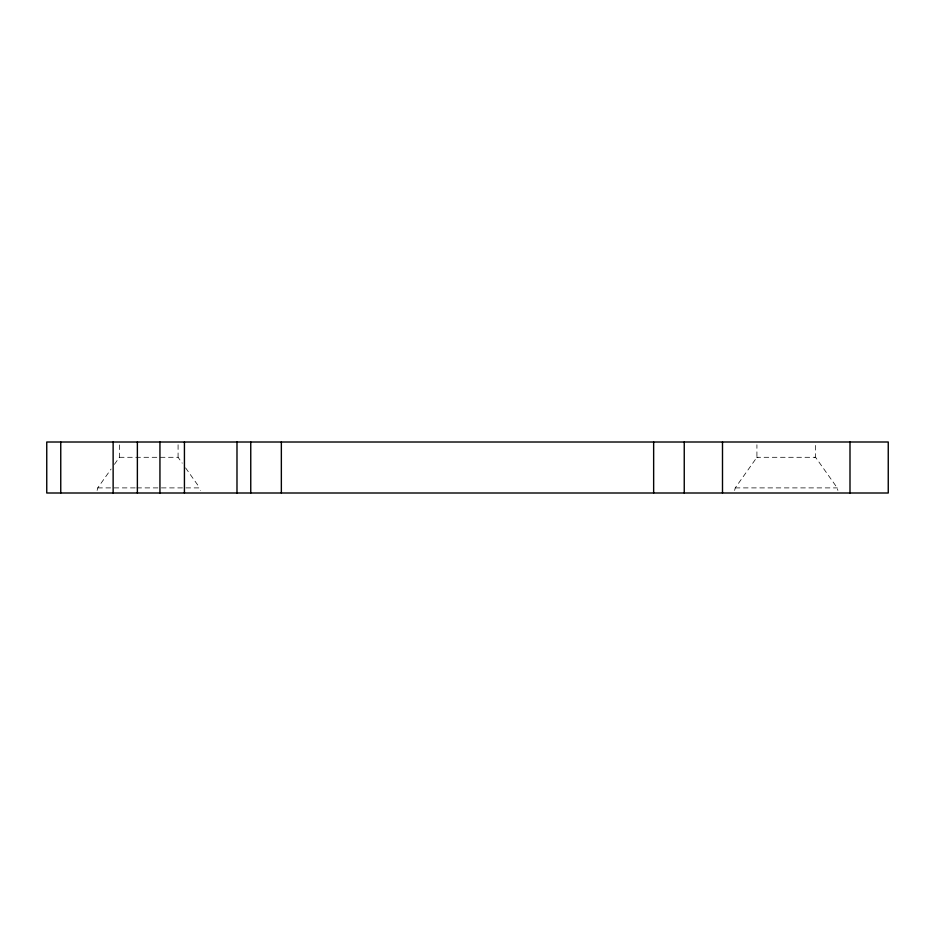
<?xml version="1.0" encoding="UTF-8"?>
<svg xmlns="http://www.w3.org/2000/svg" width="935" height="935" viewBox="0 0 935 935"><rect width="100%" height="100%" fill="white"/><g stroke="black" fill="none" stroke-linecap="round" stroke-linejoin="round"><path stroke-width="0.7" stroke-dasharray="4.67 3.51" d="M97.111 490.443L97.754 487.895L111.09 469.066M734.606 490.443L735.249 487.895L756.918 457.297L756.918 444.779M114.421 464.356L119.423 457.297L119.423 444.779M757.923 457.297L756.918 457.297L815.577 457.297L837.246 487.895L837.889 490.443M814.572 457.297L815.577 457.297L815.577 444.779M119.423 457.297L178.082 457.297L182.243 463.176M97.754 487.895L135.552 487.895M136.872 487.895L199.751 487.895L200.394 490.443M735.249 487.895L837.246 487.895M185.586 467.886L199.751 487.895M178.082 444.779L178.082 457.297"/><path stroke-width="1.4" d="M684.245 441.998L888.25 441.998L888.25 493.002L46.75 493.002L46.75 442.01L684.245 442.01L684.245 493.002M849.997 441.998L849.997 493.002M722.498 441.998L722.498 493.002M653.647 442.01L653.647 493.002M281.353 441.998L281.353 493.002M250.755 441.998L250.755 493.002M236.987 441.998L236.987 493.002M184.429 441.998L184.429 493.002M159.943 441.998L159.943 493.002M137.375 441.998L137.375 493.002M113.135 442.01L113.135 493.002M60.752 442.01L60.752 493.002"/></g></svg>
